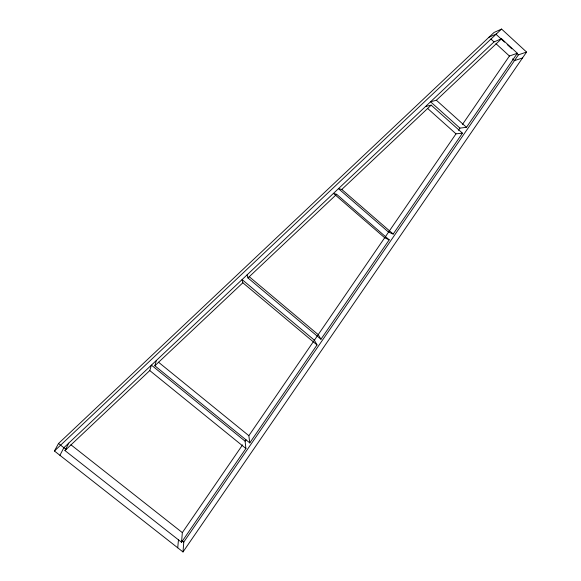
<?xml version="1.0" encoding="UTF-8"?>
<svg xmlns="http://www.w3.org/2000/svg" width="581" height="581" viewBox="0 0 581 581"><rect width="100%" height="100%" fill="white"/><g stroke="black" fill="none" stroke-linecap="round" stroke-linejoin="round"><path stroke-width="0.87" d="M183.008 551.95L183.778 542.066L518.419 54.846L526.575 52.058L501.577 29.05L494.046 32.456L58.514 443.506L54.425 451.001L183.008 551.95L526.575 52.058M68.776 443.092L64.956 450.565L181.533 542.262L182.34 532.61L242.546 444.893M177.728 547.803L178.469 539.8M317.03 344.947L242.851 282.773L242.088 279.577L314.386 340.197L317.03 344.947L249.772 442.889L154.844 365.783L156.354 360.46M64.956 450.565L149.775 370.569L151.416 365.122L245.095 441.175L245.916 448.51L181.533 542.262M59.923 455.315L63.866 447.719L494.032 41.897L501.556 38.753L517.337 53.256L466.492 127.297L459.934 128.125L458.46 130.267M245.095 441.175L246.032 439.802M249.772 442.889L248.857 435.692L317.727 335.331M389.205 239.844L384.687 237.767L333.45 193.386L336.646 194.301L389.205 239.844L320.952 339.239L318.206 334.641L456.005 133.848L462.454 133.172L393.184 234.056L388.558 232.124L338.469 188.658L341.795 189.442L393.184 234.056M462.483 124.407L509.421 56.016L517.337 53.256M54.425 451.001L501.577 29.05M154.844 365.783L242.851 282.773M320.952 339.239L247.956 277.95L336.646 194.301M341.795 189.442L431.167 105.139L462.454 133.172M459.934 128.125L430.557 101.784L436.36 100.244L501.556 38.753M488.962 37.257L496.356 33.981M522.493 57.991L514.454 60.627L512.565 58.899M425.503 106.548L431.167 105.139M58.514 443.506L66.009 449.396M181.846 540.548L183.778 542.066M70.904 444.77L182.34 532.61M149.775 370.569L245.916 448.51M158.46 362.174L248.857 435.692M249.14 276.621L318.206 334.641M427.493 108.327L456.005 133.848M436.36 100.244L466.492 127.297M490.865 38.992L494.032 41.897M495.956 43.662L509.421 56.016M496.021 34.272L504.584 42.137M507.22 44.555L511.832 48.797M517.105 53.634L518.419 54.846M247.07 274.886L247.956 277.95"/></g></svg>
